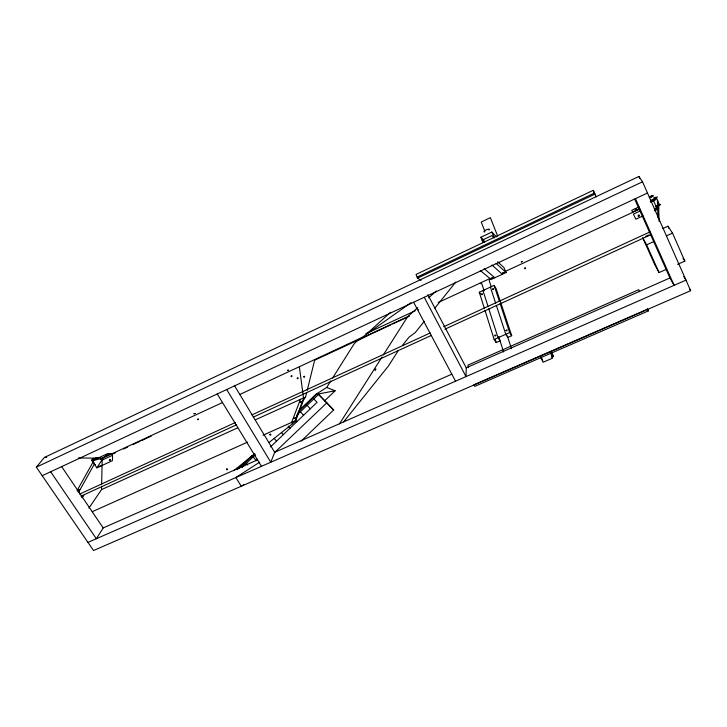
<?xml version="1.0" encoding="UTF-8"?>
<svg xmlns="http://www.w3.org/2000/svg" width="727" height="727" viewBox="0 0 727 727"><rect width="100%" height="100%" fill="white"/><g stroke="black" fill="none" stroke-linecap="round" stroke-linejoin="round"><path stroke-width="1.09" d="M88.958 508.046L101.526 489.607L101.598 486.254M101.653 484.009L102.225 458.283L222.371 402.585M427.83 294.699L466.234 367.807L466.025 376.604L424.232 297.288M268.999 442.534L295.48 421.396L303.695 399.541L299.388 366.881M636.37 208.613C634.208 210.903 637.425 207.558 635.207 208.976M639.415 215.41C635.798 217.927 640.641 212.311 638.433 216.292M303.695 399.541L305.549 397.051L306.63 392.662M307.176 390.472L314.746 359.756M263.047 435.2L295.144 420.824L303.804 397.842M300.442 399.368L291.618 422.405L292.454 423.814M451.812 374.169L274.697 452.294L270.789 462.227L226.697 389.545M79.516 490.716L94.546 463.635M77.071 490.616L93.265 461.709L94.119 462.99M656.172 209.031L656.926 209.012M98.69 466.416L99.154 466.752L101.053 465.625M490.498 278.277L489.171 280.44L491.261 286.838M300.178 409.346L315.718 394.479L326.687 387.464L330.84 380.857M332.621 378.022L353.395 344.98A10.078 7.07 -39.8 0 1 358.702 340.109L370.788 333.784L408.783 316.163M257.267 459.982L103.189 527.938L96.337 538.734L50.654 471.759M339.454 423.905L382.075 356.893M383.293 354.976L407.647 316.69L417.761 307.612M96.882 467.861L101.707 460.3L112.531 455.293L112.449 460.682L96.882 467.861L92.184 460.8L107.76 453.566L111.449 453.648L100.626 458.664L92.184 460.8M418.361 309.62L418.434 309.866M82.178 497.831L83.787 495.55L81.724 496.486M77.998 491.661L79.625 489.407L77.571 490.352M398.414 350.414L388.309 366.154L343.598 421.905M402.394 345.443L409.083 337.101L415.208 332.621L424.295 321.298M434.873 308.103L455.702 282.14M36.35 467.152L44.447 457.428L638.879 176.47L642.523 181.805L690.65 290.7L93.538 550.53L36.35 467.152L642.523 181.805M639.406 215.91L638.788 216.292M93.765 458.501L93.556 459.119L96.246 457.628M301.169 441.125L333.648 409.973L317.608 393.425L298.079 412.118M237.211 469.606L251.933 455.52M239.492 468.197L254.141 454.175M243.854 465.898L242.136 467.261L255.441 454.802M296.634 415.371L318.59 394.361M257.694 459.182L256.186 460.627L253.187 456.965M270.508 446.914L317.063 402.331L313.8 398.941M324.478 400.986L335.138 390.772L326.687 387.464M326.832 402.813L274.597 452.539M100.535 465.625L99.926 466.043M239.828 394.488L358.529 339.118A16.612 3.935 -21.2 0 0 365.554 334.956L390.617 312.192M428.721 297.77L436.3 290.964M655.872 208.476L660.625 204.432L658.417 204.841M652.592 201.034L657.362 197.008L654.055 197.644M650.747 202.36L653.328 200.261L657.326 209.312L654.264 210.73M233.676 470.714L254.868 453.802M97.836 457.447L93.692 460.464L91.311 460.037L93.792 458.237M366.363 334.32L411.037 302.659M244.099 484.418L241.264 486.245L235.857 477.539L259.63 462.208M483.128 242.6L480.856 237.284L491.815 232.058L496.441 236.857M417.543 278.141L594.95 194.136L593.196 190.338L416.044 274.452L417.543 278.141L421.06 280.349M417.116 277.087L594.45 193.055M42.211 475.703L647.484 193.028M365.881 333.693L415.217 310.738M638.997 206.913L631.827 210.239L632.445 212.048L639.378 208.831M650.256 201.679L653.328 200.261M100.944 459.482L102.998 458.528M112.24 454.23L115.329 452.803M123.545 448.986L127.652 447.078M132.796 444.688L139.984 441.344M142.038 440.389L151.289 436.1M314.673 360.21L390.708 324.887M392.762 323.933L409.201 316.3M438.245 302.505L489.989 278.514M505.438 271.353L639.76 209.076M497.677 261.784L504.011 267.663L506.11 272.543L491.143 279.477L480.265 270.508M640.305 210.912L633.371 214.12L635.861 219.218L643.013 215.919M484.355 308.339L479.284 292.227L494.115 285.393L496.096 288.583L511.69 335.701L507.8 337.428L505.783 334.293L496.341 305.34M79.543 494.142L235.303 422.541M251.806 414.953L430.266 332.93M443.67 326.759L649.974 231.931M80.942 496.196L236.638 424.759M253.141 417.189L431.52 335.338M444.924 329.186L651.156 234.567M645.694 236.348L648.729 234.966M662.879 228.523L667.931 226.215L672.52 233.113L684.843 261.129L677.628 264.337M101.526 489.607L237.756 427.812M255.295 419.852L305.549 397.051M666.286 269.372L659.071 272.57L654.863 264.873L642.659 237.729L646.621 244.845L653.591 241.682M666.541 235.821L672.52 233.113M92.22 511.708L247.516 442.152M485.027 310.484L494.151 339.473L509.682 332.557L511.69 335.701M494.151 339.473L496.205 342.581L500.067 340.863L498.022 337.746L488.789 308.766M466.234 367.807L669.931 277.968L674.129 285.329L635.434 198.653M87.967 542.406L685.979 280.131L683.743 276.496M647.648 309.166L473.768 384.847L474.849 386.328L648.429 310.883L647.33 308.484M551.357 357.039L553.311 356.194L551.793 351.995M635.798 209.003L636.525 208.858M315.718 394.479L335.138 390.772M44.447 457.428L46.719 457.465M78.434 457.937L98.827 458.237M654.291 208.622L657.326 209.312M479.656 283.303L481.847 283.83L484.055 290.727M484.164 268.681L494.869 277.75M491.979 265.028L502.357 274.279M496.096 263.374L506.11 272.543M484.446 242.382L482.165 240.201L491.815 235.603L494.187 238.029M480.856 237.284L484.082 240.401M317.608 393.425L333.648 409.973M307.085 405.366L310.32 408.783M300.369 411.8L303.577 415.244M295.553 420.315L296.825 421.715M288.183 426.077L290.064 428.185M281.431 432.538L283.303 434.655M274.061 438.281L276.533 441.144M246.417 463.435L247.607 464.916M61.677 466.652L103.189 527.938M100.599 457.892L102.243 460.373M100.626 458.664L101.707 460.3M683.026 258.321L684.843 261.129M479.284 292.227L480.302 293.808M540.652 357.729L542.587 360.846M217.255 393.952L261.447 466.316M689.514 288.828L690.65 290.7M234.348 385.428L274.697 452.294M551.411 353.049L553.311 356.194M295.144 420.824L295.48 421.396M413.608 302.25L455.538 381.202M639.615 291.691L638.706 289.719L467.888 365.154L468.488 367.28M647.484 308.83L648.429 310.883M593.196 190.338L596.249 197.008M646.621 244.845L659.071 272.57M634.744 199.207L669.931 277.968M638.879 176.47L639.76 178.469M667.931 226.215L668.822 228.251M491.815 232.058L494.106 237.393M497.659 236.084L490.361 217.664L481.256 222.044L484.845 231.25M550.702 352.904L552.584 358.138L543.142 362.237L541.306 356.993M494.115 285.393L499.422 301.469M500.131 303.613L509.682 332.557M507.301 335.883L511.481 348.678M490.398 287.11L495.641 303.195M498.695 336.574L503.62 352.013M482.982 290.527L488.108 306.621M495.196 339.364L496.205 342.581M659.125 221.444L658.471 202.215L657.39 199.743L657.953 217.736M484.655 231.968A2.999 0.827 -23.9 0 1 484.618 230.768A2.999 0.827 -23.9 0 1 488.335 229.15A2.999 0.827 -23.9 0 1 489.007 230.077M93.429 460.782A3.362 0.772 -32.8 0 1 93.101 459.7M95.473 465.244A3.362 0.791 -32.9 0 1 95.573 464.471M78.18 490.843A3.653 0.891 -33.5 0 1 78.307 492.433M82.533 495.396A3.644 0.909 -33.6 0 1 81.442 497.059M658.353 207.795A2.217 0.591 -24.1 0 1 657.69 209.076A2.217 0.591 -24.1 0 1 654.809 209.785M657.562 205.359A2.217 0.591 -24.1 0 1 656.099 206.868M655.881 205.686A2.217 0.591 -24.1 0 1 656.881 205.387M654.036 197.935A2.217 0.573 -24.3 0 1 654.009 198.753A2.217 0.573 -24.3 0 1 651.419 199.961A2.217 0.573 -24.3 0 1 650.556 199.552M658.28 203.578A4.044 1.072 -24.1 0 1 658.88 204.623A4.044 1.072 -24.1 0 1 655.309 206.75M655.091 198.135A4.053 1.054 -24.2 0 1 656.599 198.834A4.053 1.054 -24.2 0 1 652.855 201.17M492.552 289.173C493.815 290.809 494.06 287.101 492.552 289.173M295.289 417.816L294.144 418.525L295.289 417.816M506.065 330.421C507.319 332.248 507.7 328.286 506.065 330.421M110.195 459.655L109.304 460.391L109.922 459.4L110.022 460.464L109.413 460.173L110.195 459.655M495.778 335.338C494.651 337.664 494.024 333.92 495.778 335.338M269.79 434.473C270.698 436.854 271.707 432.874 269.79 434.473M298.052 378.085C297.061 380.221 296.625 376.886 298.052 378.085M291.936 376.032C290.918 378.149 290.564 374.814 291.936 376.032M301.487 401.477L300.369 402.149L301.487 401.477M524.503 268.272C525.439 270.099 526.284 266.373 524.503 268.272M226.479 469.124C227.16 471.496 228.505 467.779 226.479 469.124M303.804 376.804C304.513 378.549 305.367 374.95 303.804 376.804M502.802 272.916L504.075 272.425L502.802 272.916M491.543 278.132L492.806 277.65L491.543 278.132M105.806 455.038L106.869 454.411L105.806 455.038M197.59 419.343C198.144 421.069 199.125 417.525 197.59 419.343M481.438 294.19C482.183 296.107 483.301 292.345 481.438 294.19M375.823 369.089L375.077 370.152L375.823 369.089M287.347 370.47L288.537 370.088L287.401 370.416M521.286 261.902L522.54 261.438L521.286 261.902M652.046 196.254L650.692 196.826L652.046 196.254M193.982 413.79L195.127 413.472L193.982 413.79M650.174 197.508A2.217 0.573 -24.3 0 0 653.4 195.727A2.217 0.573 -24.3 0 0 650.529 196.29A2.217 0.573 -24.3 0 0 650.174 197.508"/></g></svg>
